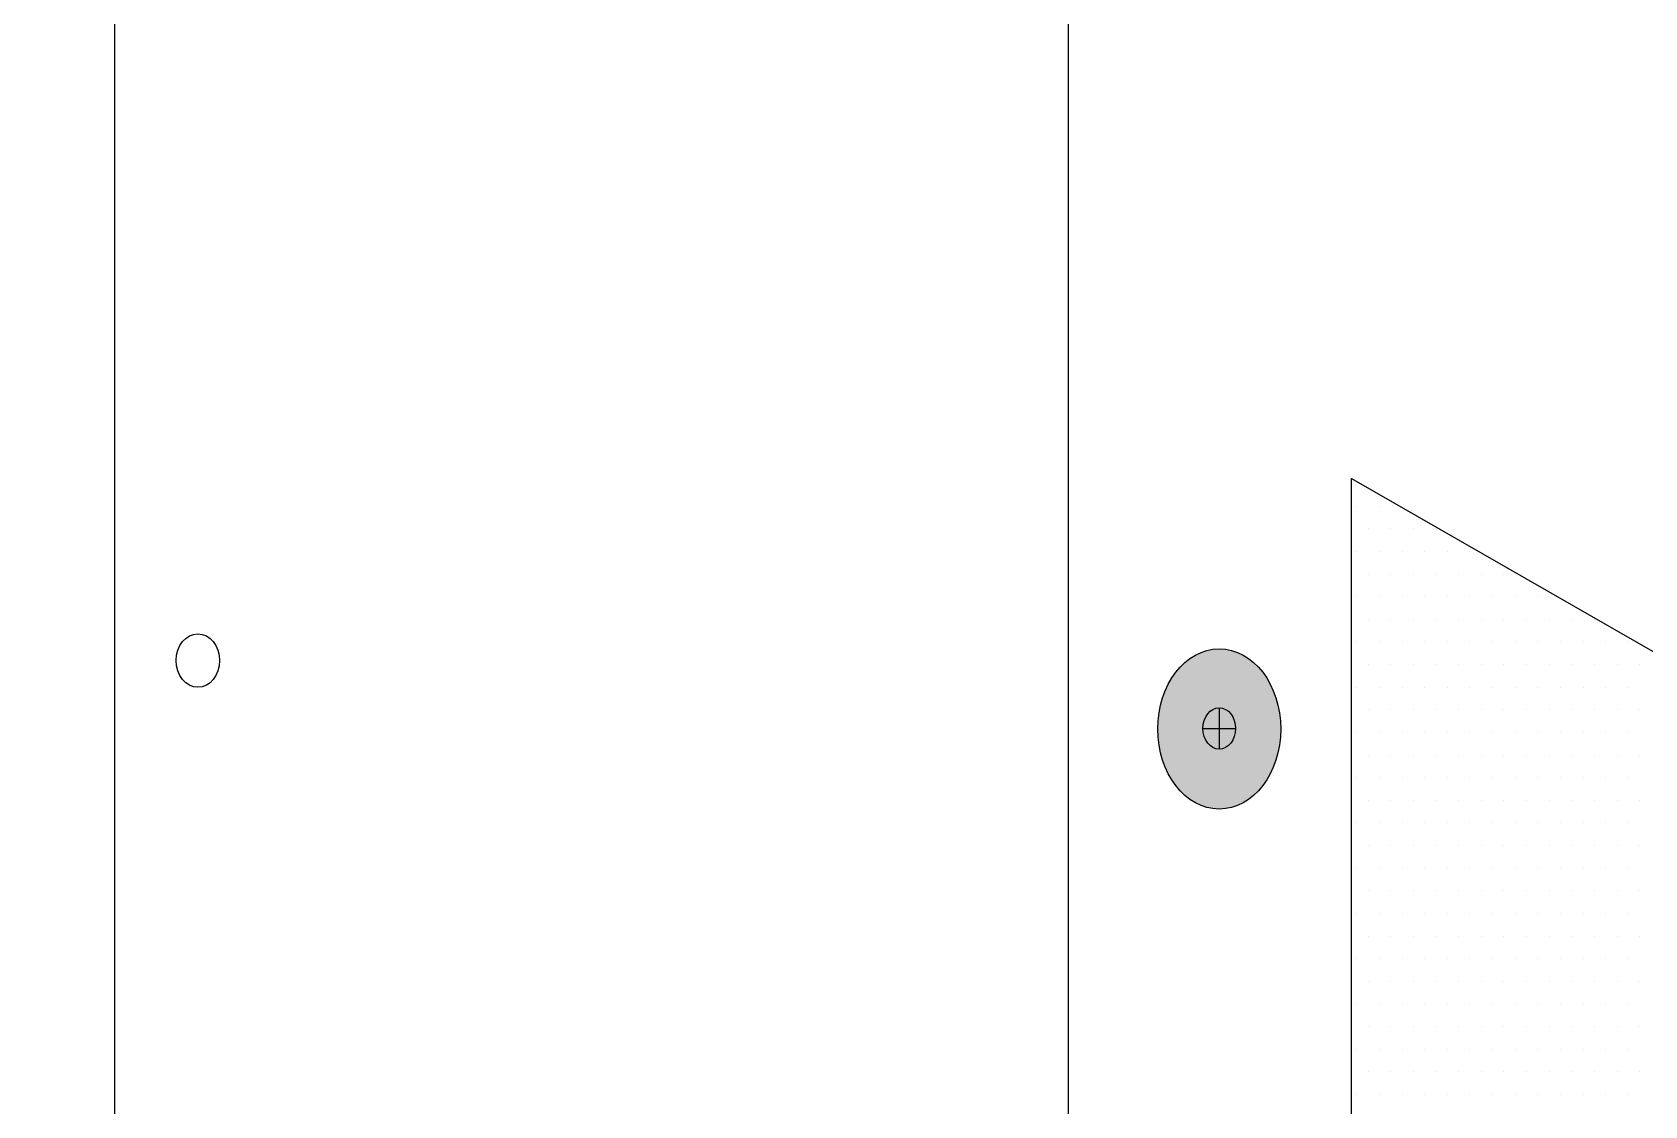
# Model space of a CAD drawing. Extents: x -1392 to 5791, y -3809 to 1722.
# Drawn here: x 1353.8 to 1450, y 1168.4 to 1232.4 of the extents above; entities that cross this region are included whole.
import ezdxf

# ---------------------------------------------------------------- set-up
doc = ezdxf.new("R2010")
doc.units = 0
doc.header["$MEASUREMENT"] = 0
for name, color, linetype, lineweight in [('.ATI-HATCH', 7, 'Continuous', 0), ('G-ANNO-TTLB', 7, 'Continuous', 0), ('TYVEK', 7, 'Continuous', 0), ('WALL SCRATCH', 7, 'Continuous', 0)]:
    doc.layers.add(name, color=color, linetype=linetype, lineweight=lineweight)

# ---------------------------------------------------------------- blocks, each defined once
blk = doc.blocks.new('Block_87')
at = {"layer": '.ATI-HATCH'}
blk.add_open_spline([(1481.751, 1123.324), (1481.751, 1123.324), (1510.521, 1106.681), (1510.521, 1106.681), (1510.521, 1106.681), (1536.586, 1091.603), (1536.586, 1091.603), (1545.191, 1086.625), (1556.202, 1089.566), (1561.18, 1098.171), (1562.765, 1100.91), (1563.599, 1104.019), (1563.599, 1107.184), (1563.599, 1107.184), (1563.599, 1140.609), (1563.599, 1140.609), (1563.599, 1140.609), (1537.539, 1155.53), (1537.539, 1155.53), (1537.539, 1155.53), (1537.539, 1155.518), (1537.539, 1155.518), (1537.539, 1155.518), (1537.539, 1116.84), (1537.539, 1116.84), (1537.539, 1116.84), (1510.521, 1132.47), (1510.521, 1132.47), (1510.521, 1132.47), (1454.782, 1164.714), (1454.782, 1164.714), (1454.782, 1164.714), (1454.867, 1164.762), (1454.867, 1164.762), (1454.867, 1164.762), (1454.867, 1192.98), (1454.867, 1192.98), (1454.867, 1192.98), (1432.473, 1205.82), (1432.473, 1205.82), (1432.473, 1205.82), (1432.473, 1162.214), (1432.473, 1162.214), (1432.473, 1155.788), (1435.898, 1149.85), (1441.46, 1146.633), (1441.46, 1146.633), (1481.751, 1123.324), (1481.751, 1123.324)], degree=3, knots=[0, 0, 0, 0, 1, 1, 1, 2, 2, 2, 3, 3, 3, 4, 4, 4, 5, 5, 5, 6, 6, 6, 7, 7, 7, 8, 8, 8, 9, 9, 9, 10, 10, 10, 11, 11, 11, 12, 12, 12, 13, 13, 13, 14, 14, 14, 15, 15, 15, 16, 16, 16, 16], dxfattribs=at)
at = {"layer": '.ATI-HATCH', "color": 8, "lineweight": 0, "true_color": 0x808080}
for points in [[(1432.794, 1204.165), (1432.794, 1204.165), (1432.794, 1204.165), (1432.794, 1204.165)], [(1434.144, 1204.165), (1434.144, 1204.165), (1434.144, 1204.165), (1434.144, 1204.165)], [(1433.469, 1202.815), (1433.469, 1202.815), (1433.469, 1202.815), (1433.469, 1202.815)], [(1434.819, 1202.815), (1434.819, 1202.815), (1434.819, 1202.815), (1434.819, 1202.815)], [(1436.169, 1202.815), (1436.169, 1202.815), (1436.169, 1202.815), (1436.169, 1202.815)], [(1437.519, 1202.815), (1437.519, 1202.815), (1437.519, 1202.815), (1437.519, 1202.815)], [(1432.794, 1201.465), (1432.794, 1201.465), (1432.794, 1201.465), (1432.794, 1201.465)], [(1434.144, 1201.465), (1434.144, 1201.465), (1434.144, 1201.465), (1434.144, 1201.465)], [(1435.494, 1201.465), (1435.494, 1201.465), (1435.494, 1201.465), (1435.494, 1201.465)], [(1436.844, 1201.465), (1436.844, 1201.465), (1436.844, 1201.465), (1436.844, 1201.465)], [(1438.194, 1201.465), (1438.194, 1201.465), (1438.194, 1201.465), (1438.194, 1201.465)], [(1439.544, 1201.465), (1439.544, 1201.465), (1439.544, 1201.465), (1439.544, 1201.465)], [(1433.469, 1200.115), (1433.469, 1200.115), (1433.469, 1200.115), (1433.469, 1200.115)], [(1434.819, 1200.115), (1434.819, 1200.115), (1434.819, 1200.115), (1434.819, 1200.115)], [(1436.169, 1200.115), (1436.169, 1200.115), (1436.169, 1200.115), (1436.169, 1200.115)], [(1437.519, 1200.115), (1437.519, 1200.115), (1437.519, 1200.115), (1437.519, 1200.115)], [(1438.869, 1200.115), (1438.869, 1200.115), (1438.869, 1200.115), (1438.869, 1200.115)], [(1440.219, 1200.115), (1440.219, 1200.115), (1440.219, 1200.115), (1440.219, 1200.115)], [(1441.569, 1200.115), (1441.569, 1200.115), (1441.569, 1200.115), (1441.569, 1200.115)], [(1432.794, 1198.765), (1432.794, 1198.765), (1432.794, 1198.765), (1432.794, 1198.765)], [(1434.144, 1198.765), (1434.144, 1198.765), (1434.144, 1198.765), (1434.144, 1198.765)], [(1435.494, 1198.765), (1435.494, 1198.765), (1435.494, 1198.765), (1435.494, 1198.765)], [(1436.844, 1198.765), (1436.844, 1198.765), (1436.844, 1198.765), (1436.844, 1198.765)], [(1438.194, 1198.765), (1438.194, 1198.765), (1438.194, 1198.765), (1438.194, 1198.765)], [(1439.544, 1198.765), (1439.544, 1198.765), (1439.544, 1198.765), (1439.544, 1198.765)], [(1440.894, 1198.765), (1440.894, 1198.765), (1440.894, 1198.765), (1440.894, 1198.765)], [(1442.244, 1198.765), (1442.244, 1198.765), (1442.244, 1198.765), (1442.244, 1198.765)], [(1443.594, 1198.765), (1443.594, 1198.765), (1443.594, 1198.765), (1443.594, 1198.765)], [(1433.469, 1197.415), (1433.469, 1197.415), (1433.469, 1197.415), (1433.469, 1197.415)], [(1434.819, 1197.415), (1434.819, 1197.415), (1434.819, 1197.415), (1434.819, 1197.415)], [(1436.169, 1197.415), (1436.169, 1197.415), (1436.169, 1197.415), (1436.169, 1197.415)], [(1437.519, 1197.415), (1437.519, 1197.415), (1437.519, 1197.415), (1437.519, 1197.415)], [(1438.869, 1197.415), (1438.869, 1197.415), (1438.869, 1197.415), (1438.869, 1197.415)], [(1440.219, 1197.415), (1440.219, 1197.415), (1440.219, 1197.415), (1440.219, 1197.415)], [(1441.569, 1197.415), (1441.569, 1197.415), (1441.569, 1197.415), (1441.569, 1197.415)], [(1442.919, 1197.415), (1442.919, 1197.415), (1442.919, 1197.415), (1442.919, 1197.415)], [(1444.269, 1197.415), (1444.269, 1197.415), (1444.269, 1197.415), (1444.269, 1197.415)], [(1445.619, 1197.415), (1445.619, 1197.415), (1445.619, 1197.415), (1445.619, 1197.415)], [(1446.969, 1197.415), (1446.969, 1197.415), (1446.969, 1197.415), (1446.969, 1197.415)], [(1432.794, 1196.065), (1432.794, 1196.065), (1432.794, 1196.065), (1432.794, 1196.065)], [(1434.144, 1196.065), (1434.144, 1196.065), (1434.144, 1196.065), (1434.144, 1196.065)], [(1435.494, 1196.065), (1435.494, 1196.065), (1435.494, 1196.065), (1435.494, 1196.065)], [(1436.844, 1196.065), (1436.844, 1196.065), (1436.844, 1196.065), (1436.844, 1196.065)], [(1438.194, 1196.065), (1438.194, 1196.065), (1438.194, 1196.065), (1438.194, 1196.065)], [(1439.544, 1196.065), (1439.544, 1196.065), (1439.544, 1196.065), (1439.544, 1196.065)], [(1440.894, 1196.065), (1440.894, 1196.065), (1440.894, 1196.065), (1440.894, 1196.065)], [(1442.244, 1196.065), (1442.244, 1196.065), (1442.244, 1196.065), (1442.244, 1196.065)], [(1443.594, 1196.065), (1443.594, 1196.065), (1443.594, 1196.065), (1443.594, 1196.065)], [(1444.944, 1196.065), (1444.944, 1196.065), (1444.944, 1196.065), (1444.944, 1196.065)], [(1446.294, 1196.065), (1446.294, 1196.065), (1446.294, 1196.065), (1446.294, 1196.065)], [(1447.644, 1196.065), (1447.644, 1196.065), (1447.644, 1196.065), (1447.644, 1196.065)], [(1448.994, 1196.065), (1448.994, 1196.065), (1448.994, 1196.065), (1448.994, 1196.065)], [(1433.469, 1194.715), (1433.469, 1194.715), (1433.469, 1194.715), (1433.469, 1194.715)], [(1434.819, 1194.715), (1434.819, 1194.715), (1434.819, 1194.715), (1434.819, 1194.715)], [(1436.169, 1194.715), (1436.169, 1194.715), (1436.169, 1194.715), (1436.169, 1194.715)], [(1437.519, 1194.715), (1437.519, 1194.715), (1437.519, 1194.715), (1437.519, 1194.715)], [(1438.869, 1194.715), (1438.869, 1194.715), (1438.869, 1194.715), (1438.869, 1194.715)], [(1440.219, 1194.715), (1440.219, 1194.715), (1440.219, 1194.715), (1440.219, 1194.715)], [(1441.569, 1194.715), (1441.569, 1194.715), (1441.569, 1194.715), (1441.569, 1194.715)], [(1442.919, 1194.715), (1442.919, 1194.715), (1442.919, 1194.715), (1442.919, 1194.715)], [(1444.269, 1194.715), (1444.269, 1194.715), (1444.269, 1194.715), (1444.269, 1194.715)], [(1445.619, 1194.715), (1445.619, 1194.715), (1445.619, 1194.715), (1445.619, 1194.715)], [(1446.969, 1194.715), (1446.969, 1194.715), (1446.969, 1194.715), (1446.969, 1194.715)], [(1448.319, 1194.715), (1448.319, 1194.715), (1448.319, 1194.715), (1448.319, 1194.715)], [(1449.669, 1194.715), (1449.669, 1194.715), (1449.669, 1194.715), (1449.669, 1194.715)], [(1432.794, 1193.365), (1432.794, 1193.365), (1432.794, 1193.365), (1432.794, 1193.365)], [(1434.144, 1193.365), (1434.144, 1193.365), (1434.144, 1193.365), (1434.144, 1193.365)], [(1435.494, 1193.365), (1435.494, 1193.365), (1435.494, 1193.365), (1435.494, 1193.365)], [(1436.844, 1193.365), (1436.844, 1193.365), (1436.844, 1193.365), (1436.844, 1193.365)], [(1438.194, 1193.365), (1438.194, 1193.365), (1438.194, 1193.365), (1438.194, 1193.365)], [(1439.544, 1193.365), (1439.544, 1193.365), (1439.544, 1193.365), (1439.544, 1193.365)], [(1440.894, 1193.365), (1440.894, 1193.365), (1440.894, 1193.365), (1440.894, 1193.365)], [(1442.244, 1193.365), (1442.244, 1193.365), (1442.244, 1193.365), (1442.244, 1193.365)], [(1443.594, 1193.365), (1443.594, 1193.365), (1443.594, 1193.365), (1443.594, 1193.365)], [(1444.944, 1193.365), (1444.944, 1193.365), (1444.944, 1193.365), (1444.944, 1193.365)], [(1446.294, 1193.365), (1446.294, 1193.365), (1446.294, 1193.365), (1446.294, 1193.365)], [(1447.644, 1193.365), (1447.644, 1193.365), (1447.644, 1193.365), (1447.644, 1193.365)], [(1448.994, 1193.365), (1448.994, 1193.365), (1448.994, 1193.365), (1448.994, 1193.365)], [(1433.469, 1192.015), (1433.469, 1192.015), (1433.469, 1192.015), (1433.469, 1192.015)], [(1434.819, 1192.015), (1434.819, 1192.015), (1434.819, 1192.015), (1434.819, 1192.015)], [(1436.169, 1192.015), (1436.169, 1192.015), (1436.169, 1192.015), (1436.169, 1192.015)], [(1437.519, 1192.015), (1437.519, 1192.015), (1437.519, 1192.015), (1437.519, 1192.015)], [(1438.869, 1192.015), (1438.869, 1192.015), (1438.869, 1192.015), (1438.869, 1192.015)], [(1440.219, 1192.015), (1440.219, 1192.015), (1440.219, 1192.015), (1440.219, 1192.015)], [(1441.569, 1192.015), (1441.569, 1192.015), (1441.569, 1192.015), (1441.569, 1192.015)], [(1442.919, 1192.015), (1442.919, 1192.015), (1442.919, 1192.015), (1442.919, 1192.015)], [(1444.269, 1192.015), (1444.269, 1192.015), (1444.269, 1192.015), (1444.269, 1192.015)], [(1445.619, 1192.015), (1445.619, 1192.015), (1445.619, 1192.015), (1445.619, 1192.015)], [(1446.969, 1192.015), (1446.969, 1192.015), (1446.969, 1192.015), (1446.969, 1192.015)], [(1448.319, 1192.015), (1448.319, 1192.015), (1448.319, 1192.015), (1448.319, 1192.015)], [(1449.669, 1192.015), (1449.669, 1192.015), (1449.669, 1192.015), (1449.669, 1192.015)], [(1432.794, 1190.665), (1432.794, 1190.665), (1432.794, 1190.665), (1432.794, 1190.665)], [(1434.144, 1190.665), (1434.144, 1190.665), (1434.144, 1190.665), (1434.144, 1190.665)], [(1435.494, 1190.665), (1435.494, 1190.665), (1435.494, 1190.665), (1435.494, 1190.665)], [(1436.844, 1190.665), (1436.844, 1190.665), (1436.844, 1190.665), (1436.844, 1190.665)], [(1438.194, 1190.665), (1438.194, 1190.665), (1438.194, 1190.665), (1438.194, 1190.665)], [(1439.544, 1190.665), (1439.544, 1190.665), (1439.544, 1190.665), (1439.544, 1190.665)], [(1440.894, 1190.665), (1440.894, 1190.665), (1440.894, 1190.665), (1440.894, 1190.665)], [(1442.244, 1190.665), (1442.244, 1190.665), (1442.244, 1190.665), (1442.244, 1190.665)], [(1443.594, 1190.665), (1443.594, 1190.665), (1443.594, 1190.665), (1443.594, 1190.665)], [(1444.944, 1190.665), (1444.944, 1190.665), (1444.944, 1190.665), (1444.944, 1190.665)], [(1446.294, 1190.665), (1446.294, 1190.665), (1446.294, 1190.665), (1446.294, 1190.665)], [(1447.644, 1190.665), (1447.644, 1190.665), (1447.644, 1190.665), (1447.644, 1190.665)], [(1448.994, 1190.665), (1448.994, 1190.665), (1448.994, 1190.665), (1448.994, 1190.665)], [(1433.469, 1189.315), (1433.469, 1189.315), (1433.469, 1189.315), (1433.469, 1189.315)], [(1434.819, 1189.315), (1434.819, 1189.315), (1434.819, 1189.315), (1434.819, 1189.315)], [(1436.169, 1189.315), (1436.169, 1189.315), (1436.169, 1189.315), (1436.169, 1189.315)], [(1437.519, 1189.315), (1437.519, 1189.315), (1437.519, 1189.315), (1437.519, 1189.315)], [(1438.869, 1189.315), (1438.869, 1189.315), (1438.869, 1189.315), (1438.869, 1189.315)], [(1440.219, 1189.315), (1440.219, 1189.315), (1440.219, 1189.315), (1440.219, 1189.315)], [(1441.569, 1189.315), (1441.569, 1189.315), (1441.569, 1189.315), (1441.569, 1189.315)], [(1442.919, 1189.315), (1442.919, 1189.315), (1442.919, 1189.315), (1442.919, 1189.315)], [(1444.269, 1189.315), (1444.269, 1189.315), (1444.269, 1189.315), (1444.269, 1189.315)], [(1445.619, 1189.315), (1445.619, 1189.315), (1445.619, 1189.315), (1445.619, 1189.315)], [(1446.969, 1189.315), (1446.969, 1189.315), (1446.969, 1189.315), (1446.969, 1189.315)], [(1448.319, 1189.315), (1448.319, 1189.315), (1448.319, 1189.315), (1448.319, 1189.315)], [(1449.669, 1189.315), (1449.669, 1189.315), (1449.669, 1189.315), (1449.669, 1189.315)], [(1432.794, 1187.965), (1432.794, 1187.965), (1432.794, 1187.965), (1432.794, 1187.965)], [(1434.144, 1187.965), (1434.144, 1187.965), (1434.144, 1187.965), (1434.144, 1187.965)], [(1435.494, 1187.965), (1435.494, 1187.965), (1435.494, 1187.965), (1435.494, 1187.965)], [(1436.844, 1187.965), (1436.844, 1187.965), (1436.844, 1187.965), (1436.844, 1187.965)], [(1438.194, 1187.965), (1438.194, 1187.965), (1438.194, 1187.965), (1438.194, 1187.965)], [(1439.544, 1187.965), (1439.544, 1187.965), (1439.544, 1187.965), (1439.544, 1187.965)], [(1440.894, 1187.965), (1440.894, 1187.965), (1440.894, 1187.965), (1440.894, 1187.965)], [(1442.244, 1187.965), (1442.244, 1187.965), (1442.244, 1187.965), (1442.244, 1187.965)], [(1443.594, 1187.965), (1443.594, 1187.965), (1443.594, 1187.965), (1443.594, 1187.965)], [(1444.944, 1187.965), (1444.944, 1187.965), (1444.944, 1187.965), (1444.944, 1187.965)], [(1446.294, 1187.965), (1446.294, 1187.965), (1446.294, 1187.965), (1446.294, 1187.965)], [(1447.644, 1187.965), (1447.644, 1187.965), (1447.644, 1187.965), (1447.644, 1187.965)], [(1448.994, 1187.965), (1448.994, 1187.965), (1448.994, 1187.965), (1448.994, 1187.965)], [(1433.469, 1186.615), (1433.469, 1186.615), (1433.469, 1186.615), (1433.469, 1186.615)], [(1434.819, 1186.615), (1434.819, 1186.615), (1434.819, 1186.615), (1434.819, 1186.615)], [(1436.169, 1186.615), (1436.169, 1186.615), (1436.169, 1186.615), (1436.169, 1186.615)], [(1437.519, 1186.615), (1437.519, 1186.615), (1437.519, 1186.615), (1437.519, 1186.615)], [(1438.869, 1186.615), (1438.869, 1186.615), (1438.869, 1186.615), (1438.869, 1186.615)], [(1440.219, 1186.615), (1440.219, 1186.615), (1440.219, 1186.615), (1440.219, 1186.615)], [(1441.569, 1186.615), (1441.569, 1186.615), (1441.569, 1186.615), (1441.569, 1186.615)], [(1442.919, 1186.615), (1442.919, 1186.615), (1442.919, 1186.615), (1442.919, 1186.615)], [(1444.269, 1186.615), (1444.269, 1186.615), (1444.269, 1186.615), (1444.269, 1186.615)], [(1445.619, 1186.615), (1445.619, 1186.615), (1445.619, 1186.615), (1445.619, 1186.615)], [(1446.969, 1186.615), (1446.969, 1186.615), (1446.969, 1186.615), (1446.969, 1186.615)], [(1448.319, 1186.615), (1448.319, 1186.615), (1448.319, 1186.615), (1448.319, 1186.615)], [(1449.669, 1186.615), (1449.669, 1186.615), (1449.669, 1186.615), (1449.669, 1186.615)], [(1432.794, 1185.265), (1432.794, 1185.265), (1432.794, 1185.265), (1432.794, 1185.265)], [(1434.144, 1185.265), (1434.144, 1185.265), (1434.144, 1185.265), (1434.144, 1185.265)], [(1435.494, 1185.265), (1435.494, 1185.265), (1435.494, 1185.265), (1435.494, 1185.265)], [(1436.844, 1185.265), (1436.844, 1185.265), (1436.844, 1185.265), (1436.844, 1185.265)], [(1438.194, 1185.265), (1438.194, 1185.265), (1438.194, 1185.265), (1438.194, 1185.265)], [(1439.544, 1185.265), (1439.544, 1185.265), (1439.544, 1185.265), (1439.544, 1185.265)], [(1440.894, 1185.265), (1440.894, 1185.265), (1440.894, 1185.265), (1440.894, 1185.265)], [(1442.244, 1185.265), (1442.244, 1185.265), (1442.244, 1185.265), (1442.244, 1185.265)], [(1443.594, 1185.265), (1443.594, 1185.265), (1443.594, 1185.265), (1443.594, 1185.265)], [(1444.944, 1185.265), (1444.944, 1185.265), (1444.944, 1185.265), (1444.944, 1185.265)], [(1446.294, 1185.265), (1446.294, 1185.265), (1446.294, 1185.265), (1446.294, 1185.265)], [(1447.644, 1185.265), (1447.644, 1185.265), (1447.644, 1185.265), (1447.644, 1185.265)], [(1448.994, 1185.265), (1448.994, 1185.265), (1448.994, 1185.265), (1448.994, 1185.265)], [(1433.469, 1183.915), (1433.469, 1183.915), (1433.469, 1183.915), (1433.469, 1183.915)], [(1434.819, 1183.915), (1434.819, 1183.915), (1434.819, 1183.915), (1434.819, 1183.915)], [(1436.169, 1183.915), (1436.169, 1183.915), (1436.169, 1183.915), (1436.169, 1183.915)], [(1437.519, 1183.915), (1437.519, 1183.915), (1437.519, 1183.915), (1437.519, 1183.915)], [(1438.869, 1183.915), (1438.869, 1183.915), (1438.869, 1183.915), (1438.869, 1183.915)], [(1440.219, 1183.915), (1440.219, 1183.915), (1440.219, 1183.915), (1440.219, 1183.915)], [(1441.569, 1183.915), (1441.569, 1183.915), (1441.569, 1183.915), (1441.569, 1183.915)], [(1442.919, 1183.915), (1442.919, 1183.915), (1442.919, 1183.915), (1442.919, 1183.915)], [(1444.269, 1183.915), (1444.269, 1183.915), (1444.269, 1183.915), (1444.269, 1183.915)], [(1445.619, 1183.915), (1445.619, 1183.915), (1445.619, 1183.915), (1445.619, 1183.915)], [(1446.969, 1183.915), (1446.969, 1183.915), (1446.969, 1183.915), (1446.969, 1183.915)], [(1448.319, 1183.915), (1448.319, 1183.915), (1448.319, 1183.915), (1448.319, 1183.915)], [(1449.669, 1183.915), (1449.669, 1183.915), (1449.669, 1183.915), (1449.669, 1183.915)], [(1432.794, 1182.565), (1432.794, 1182.565), (1432.794, 1182.565), (1432.794, 1182.565)], [(1434.144, 1182.565), (1434.144, 1182.565), (1434.144, 1182.565), (1434.144, 1182.565)], [(1435.494, 1182.565), (1435.494, 1182.565), (1435.494, 1182.565), (1435.494, 1182.565)], [(1436.844, 1182.565), (1436.844, 1182.565), (1436.844, 1182.565), (1436.844, 1182.565)], [(1438.194, 1182.565), (1438.194, 1182.565), (1438.194, 1182.565), (1438.194, 1182.565)], [(1439.544, 1182.565), (1439.544, 1182.565), (1439.544, 1182.565), (1439.544, 1182.565)], [(1440.894, 1182.565), (1440.894, 1182.565), (1440.894, 1182.565), (1440.894, 1182.565)], [(1442.244, 1182.565), (1442.244, 1182.565), (1442.244, 1182.565), (1442.244, 1182.565)], [(1443.594, 1182.565), (1443.594, 1182.565), (1443.594, 1182.565), (1443.594, 1182.565)], [(1444.944, 1182.565), (1444.944, 1182.565), (1444.944, 1182.565), (1444.944, 1182.565)], [(1446.294, 1182.565), (1446.294, 1182.565), (1446.294, 1182.565), (1446.294, 1182.565)], [(1447.644, 1182.565), (1447.644, 1182.565), (1447.644, 1182.565), (1447.644, 1182.565)], [(1448.994, 1182.565), (1448.994, 1182.565), (1448.994, 1182.565), (1448.994, 1182.565)], [(1433.469, 1181.215), (1433.469, 1181.215), (1433.469, 1181.215), (1433.469, 1181.215)], [(1434.819, 1181.215), (1434.819, 1181.215), (1434.819, 1181.215), (1434.819, 1181.215)], [(1436.169, 1181.215), (1436.169, 1181.215), (1436.169, 1181.215), (1436.169, 1181.215)], [(1437.519, 1181.215), (1437.519, 1181.215), (1437.519, 1181.215), (1437.519, 1181.215)], [(1438.869, 1181.215), (1438.869, 1181.215), (1438.869, 1181.215), (1438.869, 1181.215)], [(1440.219, 1181.215), (1440.219, 1181.215), (1440.219, 1181.215), (1440.219, 1181.215)], [(1441.569, 1181.215), (1441.569, 1181.215), (1441.569, 1181.215), (1441.569, 1181.215)], [(1442.919, 1181.215), (1442.919, 1181.215), (1442.919, 1181.215), (1442.919, 1181.215)], [(1444.269, 1181.215), (1444.269, 1181.215), (1444.269, 1181.215), (1444.269, 1181.215)], [(1445.619, 1181.215), (1445.619, 1181.215), (1445.619, 1181.215), (1445.619, 1181.215)], [(1446.969, 1181.215), (1446.969, 1181.215), (1446.969, 1181.215), (1446.969, 1181.215)], [(1448.319, 1181.215), (1448.319, 1181.215), (1448.319, 1181.215), (1448.319, 1181.215)], [(1449.669, 1181.215), (1449.669, 1181.215), (1449.669, 1181.215), (1449.669, 1181.215)], [(1432.794, 1179.865), (1432.794, 1179.865), (1432.794, 1179.865), (1432.794, 1179.865)], [(1434.144, 1179.865), (1434.144, 1179.865), (1434.144, 1179.865), (1434.144, 1179.865)], [(1435.494, 1179.865), (1435.494, 1179.865), (1435.494, 1179.865), (1435.494, 1179.865)], [(1436.844, 1179.865), (1436.844, 1179.865), (1436.844, 1179.865), (1436.844, 1179.865)], [(1438.194, 1179.865), (1438.194, 1179.865), (1438.194, 1179.865), (1438.194, 1179.865)], [(1439.544, 1179.865), (1439.544, 1179.865), (1439.544, 1179.865), (1439.544, 1179.865)], [(1440.894, 1179.865), (1440.894, 1179.865), (1440.894, 1179.865), (1440.894, 1179.865)], [(1442.244, 1179.865), (1442.244, 1179.865), (1442.244, 1179.865), (1442.244, 1179.865)], [(1443.594, 1179.865), (1443.594, 1179.865), (1443.594, 1179.865), (1443.594, 1179.865)], [(1444.944, 1179.865), (1444.944, 1179.865), (1444.944, 1179.865), (1444.944, 1179.865)], [(1446.294, 1179.865), (1446.294, 1179.865), (1446.294, 1179.865), (1446.294, 1179.865)], [(1447.644, 1179.865), (1447.644, 1179.865), (1447.644, 1179.865), (1447.644, 1179.865)], [(1448.994, 1179.865), (1448.994, 1179.865), (1448.994, 1179.865), (1448.994, 1179.865)], [(1433.469, 1178.515), (1433.469, 1178.515), (1433.469, 1178.515), (1433.469, 1178.515)], [(1434.819, 1178.515), (1434.819, 1178.515), (1434.819, 1178.515), (1434.819, 1178.515)], [(1436.169, 1178.515), (1436.169, 1178.515), (1436.169, 1178.515), (1436.169, 1178.515)], [(1437.519, 1178.515), (1437.519, 1178.515), (1437.519, 1178.515), (1437.519, 1178.515)], [(1438.869, 1178.515), (1438.869, 1178.515), (1438.869, 1178.515), (1438.869, 1178.515)], [(1440.219, 1178.515), (1440.219, 1178.515), (1440.219, 1178.515), (1440.219, 1178.515)], [(1441.569, 1178.515), (1441.569, 1178.515), (1441.569, 1178.515), (1441.569, 1178.515)], [(1442.919, 1178.515), (1442.919, 1178.515), (1442.919, 1178.515), (1442.919, 1178.515)], [(1444.269, 1178.515), (1444.269, 1178.515), (1444.269, 1178.515), (1444.269, 1178.515)], [(1445.619, 1178.515), (1445.619, 1178.515), (1445.619, 1178.515), (1445.619, 1178.515)], [(1446.969, 1178.515), (1446.969, 1178.515), (1446.969, 1178.515), (1446.969, 1178.515)], [(1448.319, 1178.515), (1448.319, 1178.515), (1448.319, 1178.515), (1448.319, 1178.515)], [(1449.669, 1178.515), (1449.669, 1178.515), (1449.669, 1178.515), (1449.669, 1178.515)], [(1432.794, 1177.165), (1432.794, 1177.165), (1432.794, 1177.165), (1432.794, 1177.165)], [(1434.144, 1177.165), (1434.144, 1177.165), (1434.144, 1177.165), (1434.144, 1177.165)], [(1435.494, 1177.165), (1435.494, 1177.165), (1435.494, 1177.165), (1435.494, 1177.165)], [(1436.844, 1177.165), (1436.844, 1177.165), (1436.844, 1177.165), (1436.844, 1177.165)], [(1438.194, 1177.165), (1438.194, 1177.165), (1438.194, 1177.165), (1438.194, 1177.165)], [(1439.544, 1177.165), (1439.544, 1177.165), (1439.544, 1177.165), (1439.544, 1177.165)], [(1440.894, 1177.165), (1440.894, 1177.165), (1440.894, 1177.165), (1440.894, 1177.165)], [(1442.244, 1177.165), (1442.244, 1177.165), (1442.244, 1177.165), (1442.244, 1177.165)], [(1443.594, 1177.165), (1443.594, 1177.165), (1443.594, 1177.165), (1443.594, 1177.165)], [(1444.944, 1177.165), (1444.944, 1177.165), (1444.944, 1177.165), (1444.944, 1177.165)], [(1446.294, 1177.165), (1446.294, 1177.165), (1446.294, 1177.165), (1446.294, 1177.165)], [(1447.644, 1177.165), (1447.644, 1177.165), (1447.644, 1177.165), (1447.644, 1177.165)], [(1448.994, 1177.165), (1448.994, 1177.165), (1448.994, 1177.165), (1448.994, 1177.165)], [(1433.469, 1175.815), (1433.469, 1175.815), (1433.469, 1175.815), (1433.469, 1175.815)], [(1434.819, 1175.815), (1434.819, 1175.815), (1434.819, 1175.815), (1434.819, 1175.815)], [(1436.169, 1175.815), (1436.169, 1175.815), (1436.169, 1175.815), (1436.169, 1175.815)], [(1437.519, 1175.815), (1437.519, 1175.815), (1437.519, 1175.815), (1437.519, 1175.815)], [(1438.869, 1175.815), (1438.869, 1175.815), (1438.869, 1175.815), (1438.869, 1175.815)], [(1440.219, 1175.815), (1440.219, 1175.815), (1440.219, 1175.815), (1440.219, 1175.815)], [(1441.569, 1175.815), (1441.569, 1175.815), (1441.569, 1175.815), (1441.569, 1175.815)], [(1442.919, 1175.815), (1442.919, 1175.815), (1442.919, 1175.815), (1442.919, 1175.815)], [(1444.269, 1175.815), (1444.269, 1175.815), (1444.269, 1175.815), (1444.269, 1175.815)], [(1445.619, 1175.815), (1445.619, 1175.815), (1445.619, 1175.815), (1445.619, 1175.815)], [(1446.969, 1175.815), (1446.969, 1175.815), (1446.969, 1175.815), (1446.969, 1175.815)], [(1448.319, 1175.815), (1448.319, 1175.815), (1448.319, 1175.815), (1448.319, 1175.815)], [(1449.669, 1175.815), (1449.669, 1175.815), (1449.669, 1175.815), (1449.669, 1175.815)], [(1432.794, 1174.465), (1432.794, 1174.465), (1432.794, 1174.465), (1432.794, 1174.465)], [(1434.144, 1174.465), (1434.144, 1174.465), (1434.144, 1174.465), (1434.144, 1174.465)], [(1435.494, 1174.465), (1435.494, 1174.465), (1435.494, 1174.465), (1435.494, 1174.465)], [(1436.844, 1174.465), (1436.844, 1174.465), (1436.844, 1174.465), (1436.844, 1174.465)], [(1438.194, 1174.465), (1438.194, 1174.465), (1438.194, 1174.465), (1438.194, 1174.465)], [(1439.544, 1174.465), (1439.544, 1174.465), (1439.544, 1174.465), (1439.544, 1174.465)], [(1440.894, 1174.465), (1440.894, 1174.465), (1440.894, 1174.465), (1440.894, 1174.465)], [(1442.244, 1174.465), (1442.244, 1174.465), (1442.244, 1174.465), (1442.244, 1174.465)], [(1443.594, 1174.465), (1443.594, 1174.465), (1443.594, 1174.465), (1443.594, 1174.465)], [(1444.944, 1174.465), (1444.944, 1174.465), (1444.944, 1174.465), (1444.944, 1174.465)], [(1446.294, 1174.465), (1446.294, 1174.465), (1446.294, 1174.465), (1446.294, 1174.465)], [(1447.644, 1174.465), (1447.644, 1174.465), (1447.644, 1174.465), (1447.644, 1174.465)], [(1448.994, 1174.465), (1448.994, 1174.465), (1448.994, 1174.465), (1448.994, 1174.465)], [(1433.469, 1173.115), (1433.469, 1173.115), (1433.469, 1173.115), (1433.469, 1173.115)], [(1434.819, 1173.115), (1434.819, 1173.115), (1434.819, 1173.115), (1434.819, 1173.115)], [(1436.169, 1173.115), (1436.169, 1173.115), (1436.169, 1173.115), (1436.169, 1173.115)], [(1437.519, 1173.115), (1437.519, 1173.115), (1437.519, 1173.115), (1437.519, 1173.115)], [(1438.869, 1173.115), (1438.869, 1173.115), (1438.869, 1173.115), (1438.869, 1173.115)], [(1440.219, 1173.115), (1440.219, 1173.115), (1440.219, 1173.115), (1440.219, 1173.115)], [(1441.569, 1173.115), (1441.569, 1173.115), (1441.569, 1173.115), (1441.569, 1173.115)], [(1442.919, 1173.115), (1442.919, 1173.115), (1442.919, 1173.115), (1442.919, 1173.115)], [(1444.269, 1173.115), (1444.269, 1173.115), (1444.269, 1173.115), (1444.269, 1173.115)], [(1445.619, 1173.115), (1445.619, 1173.115), (1445.619, 1173.115), (1445.619, 1173.115)], [(1446.969, 1173.115), (1446.969, 1173.115), (1446.969, 1173.115), (1446.969, 1173.115)], [(1448.319, 1173.115), (1448.319, 1173.115), (1448.319, 1173.115), (1448.319, 1173.115)], [(1449.669, 1173.115), (1449.669, 1173.115), (1449.669, 1173.115), (1449.669, 1173.115)], [(1432.794, 1171.765), (1432.794, 1171.765), (1432.794, 1171.765), (1432.794, 1171.765)], [(1434.144, 1171.765), (1434.144, 1171.765), (1434.144, 1171.765), (1434.144, 1171.765)], [(1435.494, 1171.765), (1435.494, 1171.765), (1435.494, 1171.765), (1435.494, 1171.765)], [(1436.844, 1171.765), (1436.844, 1171.765), (1436.844, 1171.765), (1436.844, 1171.765)], [(1438.194, 1171.765), (1438.194, 1171.765), (1438.194, 1171.765), (1438.194, 1171.765)], [(1439.544, 1171.765), (1439.544, 1171.765), (1439.544, 1171.765), (1439.544, 1171.765)], [(1440.894, 1171.765), (1440.894, 1171.765), (1440.894, 1171.765), (1440.894, 1171.765)], [(1442.244, 1171.765), (1442.244, 1171.765), (1442.244, 1171.765), (1442.244, 1171.765)], [(1443.594, 1171.765), (1443.594, 1171.765), (1443.594, 1171.765), (1443.594, 1171.765)], [(1444.944, 1171.765), (1444.944, 1171.765), (1444.944, 1171.765), (1444.944, 1171.765)], [(1446.294, 1171.765), (1446.294, 1171.765), (1446.294, 1171.765), (1446.294, 1171.765)], [(1447.644, 1171.765), (1447.644, 1171.765), (1447.644, 1171.765), (1447.644, 1171.765)], [(1448.994, 1171.765), (1448.994, 1171.765), (1448.994, 1171.765), (1448.994, 1171.765)], [(1433.469, 1170.415), (1433.469, 1170.415), (1433.469, 1170.415), (1433.469, 1170.415)], [(1434.819, 1170.415), (1434.819, 1170.415), (1434.819, 1170.415), (1434.819, 1170.415)], [(1436.169, 1170.415), (1436.169, 1170.415), (1436.169, 1170.415), (1436.169, 1170.415)], [(1437.519, 1170.415), (1437.519, 1170.415), (1437.519, 1170.415), (1437.519, 1170.415)], [(1438.869, 1170.415), (1438.869, 1170.415), (1438.869, 1170.415), (1438.869, 1170.415)], [(1440.219, 1170.415), (1440.219, 1170.415), (1440.219, 1170.415), (1440.219, 1170.415)], [(1441.569, 1170.415), (1441.569, 1170.415), (1441.569, 1170.415), (1441.569, 1170.415)], [(1442.919, 1170.415), (1442.919, 1170.415), (1442.919, 1170.415), (1442.919, 1170.415)], [(1444.269, 1170.415), (1444.269, 1170.415), (1444.269, 1170.415), (1444.269, 1170.415)], [(1445.619, 1170.415), (1445.619, 1170.415), (1445.619, 1170.415), (1445.619, 1170.415)], [(1446.969, 1170.415), (1446.969, 1170.415), (1446.969, 1170.415), (1446.969, 1170.415)], [(1448.319, 1170.415), (1448.319, 1170.415), (1448.319, 1170.415), (1448.319, 1170.415)], [(1449.669, 1170.415), (1449.669, 1170.415), (1449.669, 1170.415), (1449.669, 1170.415)], [(1432.794, 1169.065), (1432.794, 1169.065), (1432.794, 1169.065), (1432.794, 1169.065)], [(1434.144, 1169.065), (1434.144, 1169.065), (1434.144, 1169.065), (1434.144, 1169.065)], [(1435.494, 1169.065), (1435.494, 1169.065), (1435.494, 1169.065), (1435.494, 1169.065)], [(1436.844, 1169.065), (1436.844, 1169.065), (1436.844, 1169.065), (1436.844, 1169.065)], [(1438.194, 1169.065), (1438.194, 1169.065), (1438.194, 1169.065), (1438.194, 1169.065)], [(1439.544, 1169.065), (1439.544, 1169.065), (1439.544, 1169.065), (1439.544, 1169.065)], [(1440.894, 1169.065), (1440.894, 1169.065), (1440.894, 1169.065), (1440.894, 1169.065)], [(1442.244, 1169.065), (1442.244, 1169.065), (1442.244, 1169.065), (1442.244, 1169.065)], [(1443.594, 1169.065), (1443.594, 1169.065), (1443.594, 1169.065), (1443.594, 1169.065)], [(1444.944, 1169.065), (1444.944, 1169.065), (1444.944, 1169.065), (1444.944, 1169.065)], [(1446.294, 1169.065), (1446.294, 1169.065), (1446.294, 1169.065), (1446.294, 1169.065)], [(1447.644, 1169.065), (1447.644, 1169.065), (1447.644, 1169.065), (1447.644, 1169.065)], [(1448.994, 1169.065), (1448.994, 1169.065), (1448.994, 1169.065), (1448.994, 1169.065)]]:
    blk.add_open_spline(points, degree=3, dxfattribs=at)
blk = doc.blocks.new('Block_320')
at = {"layer": 'WALL SCRATCH', "true_color": 0x003b71, "transparency": 33554687}
h = blk.add_hatch(color=156, dxfattribs=at)
h.dxf.hatch_style = 2
edge = h.paths.add_edge_path()
edge.add_ellipse((1424.587, 1190.876), major_axis=(0, 4.781), ratio=0.766948, start_angle=0, end_angle=360)
at = {"layer": 'WALL SCRATCH', "color": 18, "lineweight": 25, "true_color": 0x080808}
for p, q in [((1424.587, 1192.139), (1424.587, 1189.671)), ((1423.614, 1190.905), (1425.561, 1190.905))]:
    blk.add_line(p, q, dxfattribs=at)
at = {"layer": 'WALL SCRATCH', "color": 8, "lineweight": 25, "true_color": 0x808080}
blk.add_lwpolyline([(1424.075, 1185.764)], dxfattribs=at)
at = {"layer": 'WALL SCRATCH', "color": 18, "lineweight": 25, "true_color": 0x000000}
blk.add_ellipse((1424.587, 1190.876), major_axis=(0, 4.781), ratio=0.766948, dxfattribs=at)
at = {"layer": 'WALL SCRATCH', "color": 18, "lineweight": 25, "true_color": 0x080808}
blk.add_ellipse((1424.587, 1190.905), major_axis=(0, 1.234), ratio=0.788846, dxfattribs=at)
blk = doc.blocks.new('Block_317')
at = {"layer": 'WALL SCRATCH'}
blk.add_blockref('Block_320', (0, 0), dxfattribs=at)
blk = doc.blocks.new('Block_316')
at = {"layer": 'WALL SCRATCH'}
blk.add_blockref('Block_317', (0, 0), dxfattribs=at)

msp = doc.modelspace()

# ---------------------------------------------------------------- hatches: boundary and pattern name
at = {"layer": 'G-ANNO-TTLB', "true_color": 0xff00ff, "transparency": 33554687}
h = msp.add_hatch(color=6, dxfattribs=at)
edge = h.paths.add_edge_path()
edge.add_spline(control_points=[(1773.018, -796.5), (1773.018, -796.5), (-1156.5, -796.5), (-1156.5, -796.5), (-1156.5, -796.5), (-1156.5, 1660.5), (-1156.5, 1660.5), (-1156.5, 1660.5), (1773.018, 1660.5), (1773.018, 1660.5), (1773.018, 1660.5), (1773.018, -796.5), (1773.018, -796.5)], knot_values=[0, 0, 0, 0, 1, 1, 1, 2, 2, 2, 3, 3, 3, 4, 4, 4, 4], degree=3, periodic=0)
edge = h.paths.add_edge_path()
edge.add_spline(control_points=[(-1147.5, 1651.5), (-1147.5, 1651.5), (-1147.5, -787.5), (-1147.5, -787.5), (-1147.5, -787.5), (1764.018, -787.5), (1764.018, -787.5), (1764.018, -787.5), (1764.018, 1651.5), (1764.018, 1651.5), (1764.018, 1651.5), (-1147.5, 1651.5), (-1147.5, 1651.5)], knot_values=[0, 0, 0, 0, 1, 1, 1, 2, 2, 2, 3, 3, 3, 4, 4, 4, 4], degree=3, periodic=0)
edge.add_line((-1147.5, 1651.5), (-1147.5, 1651.5))

# ---------------------------------------------------------------- linework, layer by layer
at = {"layer": 'G-ANNO-TTLB'}
for points in [[(1773.018, -796.5), (1773.018, -796.5), (-1156.5, -796.5), (-1156.5, -796.5), (-1156.5, -796.5), (-1156.5, 1660.5), (-1156.5, 1660.5), (-1156.5, 1660.5), (1773.018, 1660.5), (1773.018, 1660.5), (1773.018, 1660.5), (1773.018, -796.5), (1773.018, -796.5)], [(-1147.5, 1651.5), (-1147.5, 1651.5), (-1147.5, -787.5), (-1147.5, -787.5), (-1147.5, -787.5), (1764.018, -787.5), (1764.018, -787.5), (1764.018, -787.5), (1764.018, 1651.5), (1764.018, 1651.5), (1764.018, 1651.5), (-1147.5, 1651.5), (-1147.5, 1651.5)]]:
    msp.add_open_spline(points, degree=3, knots=[0, 0, 0, 0, 1, 1, 1, 2, 2, 2, 3, 3, 3, 4, 4, 4, 4], dxfattribs=at)
at = {"layer": 'TYVEK', "color": 4, "lineweight": 25, "true_color": 0x00ffff}
for p, q in [((1432.473, 1162.214), (1432.473, 1205.82)), ((1432.473, 1205.82), (1454.905, 1192.959))]:
    msp.add_line(p, q, dxfattribs=at)
at = {"layer": 'WALL SCRATCH', "color": 2, "lineweight": 25, "true_color": 0xffff00}
msp.add_line((1358.666, 1500.589), (1358.666, 1078.351), dxfattribs=at)
at = {"layer": 'WALL SCRATCH', "color": 18, "lineweight": 25, "true_color": 0x000000}
msp.add_line((1415.57, 1419.677), (1415.57, 1138.824), dxfattribs=at)
at = {"layer": 'WALL SCRATCH', "color": 8, "lineweight": 25, "true_color": 0x808080}
msp.add_lwpolyline([(1419.931, 1182.395)], dxfattribs=at)
msp.add_lwpolyline([(1419.931, 1182.395)], dxfattribs=at)
at = {"layer": 'WALL SCRATCH', "color": 252, "lineweight": 25, "true_color": 0x848484}
msp.add_ellipse((1363.646, 1194.958), major_axis=(0, 1.594), ratio=0.812499, dxfattribs=at)

# ---------------------------------------------------------------- block references
at = {"layer": '.ATI-HATCH'}
msp.add_blockref('Block_87', (0, 0), dxfattribs=at)
at = {"layer": 'WALL SCRATCH'}
msp.add_blockref('Block_316', (0, 0), dxfattribs=at)

doc.saveas('drawing.dxf')
